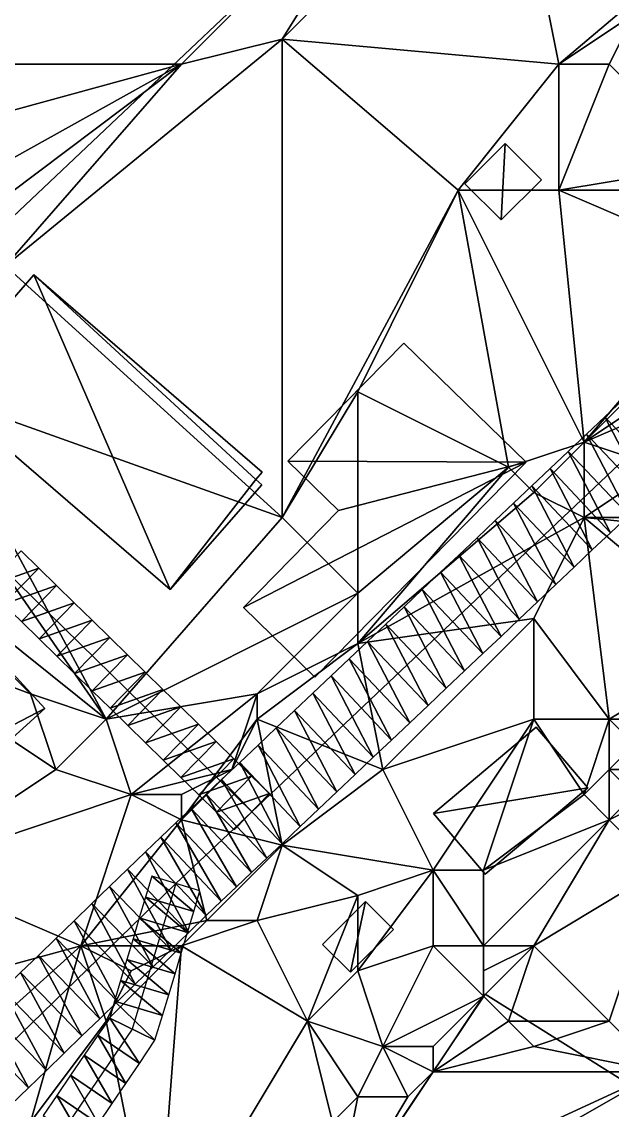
# Model space of a CAD drawing. Header units: metres. Extents: x -1103 to 901, y -902 to 905.
# Drawn here: x -632.7 to -585.8, y -181.1 to -94.6 of the extents above; entities that cross this region are included whole.
import ezdxf

# ---------------------------------------------------------------- set-up
doc = ezdxf.new("R2010")
doc.units = ezdxf.units.M
for name, color, linetype in [('OSM_BUILDING_FOOTPRINTS', 7, 'CONTINUOUS'), ('OSM_BUILDING_ROOFS', 1, 'CONTINUOUS'), ('OSM_BUILDING_WALLS', 8, 'CONTINUOUS'), ('OSM_ROAD_AXES', 2, 'CONTINUOUS'), ('OSM_ROAD_SURFACE', 9, 'CONTINUOUS'), ('OSM_TERRAIN', 3, 'CONTINUOUS'), ('OSM_WATER_SURFACE', 5, 'CONTINUOUS')]:
    doc.layers.add(name, color=color, linetype=linetype)

msp = doc.modelspace()

# ---------------------------------------------------------------- linework, layer by layer
at = {"layer": 'OSM_BUILDING_FOOTPRINTS'}
for points in [[(-650.355, -95.355, 12.25), (-634.891, -111.501, 12.25), (-612.452, -90.289, 12.25), (-610.463, -92.368, 12.25), (-603.366, -85.666, 12.25), (-605.511, -83.432, 12.25), (-582.652, -61.834, 12.25), (-597.961, -45.843, 12.25), (-650.355, -95.355, 12.25)], [(-597.485, -107.497, 11.306), (-594.28, -104.301, 11.306), (-591.395, -107.165, 11.306), (-594.6, -110.35, 11.306), (-597.485, -107.497, 11.306)], [(-639.534, -123.654, 11.744), (-631.741, -114.73, 11.744), (-613.59, -130.389, 11.744), (-614.099, -130.975, 11.744), (-613.624, -131.384, 11.744), (-620.908, -139.712, 11.744), (-639.534, -123.654, 11.744)], [(-609.401, -146.668, 11.27), (-615.083, -141.149, 11.27), (-607.511, -133.441, 11.27), (-611.557, -129.515, 11.27), (-602.338, -120.148, 11.27), (-592.6, -129.593, 11.27), (-609.401, -146.668, 11.27)], [(-646.044, -144.224, 10.77), (-648.354, -141.714, 10.77), (-642.529, -136.439, 10.77), (-630.856, -149.156, 10.77), (-634.913, -152.817, 10.77), (-635.886, -151.755, 10.77), (-637.698, -153.403, 10.77), (-637.201, -153.934, 10.77), (-640.362, -156.798, 10.77), (-649.238, -147.122, 10.77), (-646.044, -144.224, 10.77)], [(-591.814, -150.649, 10.119), (-587.713, -155.46, 10.119), (-595.86, -162.316, 10.119), (-599.961, -157.495, 10.119), (-591.814, -150.649, 10.119)], [(-608.793, -167.89, 9.732), (-605.377, -164.495, 9.732), (-603.155, -166.707, 9.732), (-606.571, -170.091, 9.732), (-608.793, -167.89, 9.732)], [(-595.871, -171.838, 5.774), (-572.227, -186.635, 5.774), (-626.289, -274.952, 5.774), (-651.779, -254.173, 5.774), (-641.069, -234.101, 5.774), (-638.67, -235.549, 5.774), (-595.871, -171.838, 5.774)]]:
    msp.add_polyline3d(points, close=True, dxfattribs=at)
at = {"layer": 'OSM_BUILDING_ROOFS'}
for points in [[(-582.652, -61.834, 43.05), (-597.961, -45.843, 43.05), (-650.355, -95.355, 43.05)], [(-605.511, -83.432, 43.05), (-582.652, -61.834, 43.05), (-650.355, -95.355, 43.05)], [(-605.511, -83.432, 43.05), (-650.355, -95.355, 43.05), (-612.452, -90.289, 43.05)], [(-650.355, -95.355, 43.05), (-634.891, -111.501, 43.05), (-612.452, -90.289, 43.05)], [(-594.28, -104.301, 16.506), (-597.485, -107.497, 16.506), (-594.6, -110.35, 16.506)], [(-594.28, -104.301, 16.506), (-594.6, -110.35, 16.506), (-591.395, -107.165, 16.506)], [(-631.741, -114.73, 16.944), (-639.534, -123.654, 16.944), (-620.908, -139.712, 16.944)], [(-614.099, -130.975, 16.944), (-613.59, -130.389, 16.944), (-631.741, -114.73, 16.944)], [(-614.099, -130.975, 16.944), (-631.741, -114.73, 16.944), (-620.908, -139.712, 16.944)], [(-592.6, -129.593, 19.67), (-602.338, -120.148, 19.67), (-611.557, -129.515, 19.67)], [(-615.083, -141.149, 19.67), (-609.401, -146.668, 19.67), (-592.6, -129.593, 19.67)], [(-592.6, -129.593, 19.67), (-607.511, -133.441, 19.67), (-615.083, -141.149, 19.67)], [(-592.6, -129.593, 19.67), (-611.557, -129.515, 19.67), (-607.511, -133.441, 19.67)], [(-620.908, -139.712, 16.944), (-613.624, -131.384, 16.944), (-614.099, -130.975, 16.944)], [(-635.886, -151.755, 22.37), (-630.856, -149.156, 22.37), (-642.529, -136.439, 22.37)], [(-635.886, -151.755, 22.37), (-634.913, -152.817, 22.37), (-630.856, -149.156, 22.37)], [(-587.713, -155.46, 15.319), (-591.814, -150.649, 15.319), (-599.961, -157.495, 15.319)], [(-587.713, -155.46, 15.319), (-599.961, -157.495, 15.319), (-595.86, -162.316, 15.319)], [(-605.377, -164.495, 19.732), (-608.793, -167.89, 19.732), (-606.571, -170.091, 19.732)], [(-605.377, -164.495, 19.732), (-606.571, -170.091, 19.732), (-603.155, -166.707, 19.732)], [(-572.227, -186.635, 10.974), (-595.871, -171.838, 10.974), (-638.67, -235.549, 10.974)]]:
    msp.add_3dface(points, dxfattribs=at)
at = {"layer": 'OSM_BUILDING_WALLS'}
for points in [[(-597.961, -45.843, 12.25), (-650.355, -95.355, 12.25), (-650.355, -95.355, 43.05)], [(-597.961, -45.843, 12.25), (-650.355, -95.355, 43.05), (-597.961, -45.843, 43.05)], [(-634.891, -111.501, 12.25), (-612.452, -90.289, 12.25), (-612.452, -90.289, 43.05)], [(-634.891, -111.501, 12.25), (-612.452, -90.289, 43.05), (-634.891, -111.501, 43.05)], [(-594.28, -104.301, 11.306), (-597.485, -107.497, 11.306), (-597.485, -107.497, 16.506)], [(-594.28, -104.301, 11.306), (-597.485, -107.497, 16.506), (-594.28, -104.301, 16.506)], [(-591.395, -107.165, 11.306), (-594.28, -104.301, 11.306), (-594.28, -104.301, 16.506)], [(-591.395, -107.165, 11.306), (-594.28, -104.301, 16.506), (-591.395, -107.165, 16.506)], [(-594.6, -110.35, 11.306), (-591.395, -107.165, 11.306), (-591.395, -107.165, 16.506)], [(-594.6, -110.35, 11.306), (-591.395, -107.165, 16.506), (-594.6, -110.35, 16.506)], [(-597.485, -107.497, 11.306), (-594.6, -110.35, 11.306), (-594.6, -110.35, 16.506)], [(-597.485, -107.497, 11.306), (-594.6, -110.35, 16.506), (-597.485, -107.497, 16.506)], [(-631.741, -114.73, 11.744), (-639.534, -123.654, 11.744), (-639.534, -123.654, 16.944)], [(-631.741, -114.73, 11.744), (-639.534, -123.654, 16.944), (-631.741, -114.73, 16.944)], [(-613.59, -130.389, 11.744), (-631.741, -114.73, 11.744), (-631.741, -114.73, 16.944)], [(-613.59, -130.389, 11.744), (-631.741, -114.73, 16.944), (-613.59, -130.389, 16.944)], [(-602.338, -120.148, 11.27), (-611.557, -129.515, 11.27), (-611.557, -129.515, 19.67)], [(-602.338, -120.148, 11.27), (-611.557, -129.515, 19.67), (-602.338, -120.148, 19.67)], [(-592.6, -129.593, 11.27), (-602.338, -120.148, 11.27), (-602.338, -120.148, 19.67)], [(-592.6, -129.593, 11.27), (-602.338, -120.148, 19.67), (-592.6, -129.593, 19.67)], [(-639.534, -123.654, 11.744), (-620.908, -139.712, 11.744), (-620.908, -139.712, 16.944)], [(-639.534, -123.654, 11.744), (-620.908, -139.712, 16.944), (-639.534, -123.654, 16.944)], [(-611.557, -129.515, 11.27), (-607.511, -133.441, 11.27), (-607.511, -133.441, 19.67)], [(-611.557, -129.515, 11.27), (-607.511, -133.441, 19.67), (-611.557, -129.515, 19.67)], [(-609.401, -146.668, 11.27), (-592.6, -129.593, 11.27), (-592.6, -129.593, 19.67)], [(-609.401, -146.668, 11.27), (-592.6, -129.593, 19.67), (-609.401, -146.668, 19.67)], [(-614.099, -130.975, 11.744), (-613.59, -130.389, 11.744), (-613.59, -130.389, 16.944)], [(-614.099, -130.975, 11.744), (-613.59, -130.389, 16.944), (-614.099, -130.975, 16.944)], [(-620.908, -139.712, 11.744), (-613.624, -131.384, 11.744), (-613.624, -131.384, 16.944)], [(-620.908, -139.712, 11.744), (-613.624, -131.384, 16.944), (-620.908, -139.712, 16.944)], [(-613.624, -131.384, 11.744), (-614.099, -130.975, 11.744), (-614.099, -130.975, 16.944)], [(-613.624, -131.384, 11.744), (-614.099, -130.975, 16.944), (-613.624, -131.384, 16.944)], [(-607.511, -133.441, 11.27), (-615.083, -141.149, 11.27), (-615.083, -141.149, 19.67)], [(-607.511, -133.441, 11.27), (-615.083, -141.149, 19.67), (-607.511, -133.441, 19.67)], [(-630.856, -149.156, 10.77), (-642.529, -136.439, 10.77), (-642.529, -136.439, 22.37)], [(-630.856, -149.156, 10.77), (-642.529, -136.439, 22.37), (-630.856, -149.156, 22.37)], [(-615.083, -141.149, 11.27), (-609.401, -146.668, 11.27), (-609.401, -146.668, 19.67)], [(-615.083, -141.149, 11.27), (-609.401, -146.668, 19.67), (-615.083, -141.149, 19.67)], [(-634.913, -152.817, 10.77), (-630.856, -149.156, 10.77), (-630.856, -149.156, 22.37)], [(-634.913, -152.817, 10.77), (-630.856, -149.156, 22.37), (-634.913, -152.817, 22.37)], [(-591.814, -150.649, 10.119), (-599.961, -157.495, 10.119), (-599.961, -157.495, 15.319)], [(-591.814, -150.649, 10.119), (-599.961, -157.495, 15.319), (-591.814, -150.649, 15.319)], [(-587.713, -155.46, 10.119), (-591.814, -150.649, 10.119), (-591.814, -150.649, 15.319)], [(-587.713, -155.46, 10.119), (-591.814, -150.649, 15.319), (-587.713, -155.46, 15.319)], [(-595.86, -162.316, 10.119), (-587.713, -155.46, 10.119), (-587.713, -155.46, 15.319)], [(-595.86, -162.316, 10.119), (-587.713, -155.46, 15.319), (-595.86, -162.316, 15.319)], [(-599.961, -157.495, 10.119), (-595.86, -162.316, 10.119), (-595.86, -162.316, 15.319)], [(-599.961, -157.495, 10.119), (-595.86, -162.316, 15.319), (-599.961, -157.495, 15.319)], [(-605.377, -164.495, 9.732), (-608.793, -167.89, 9.732), (-608.793, -167.89, 19.732)], [(-605.377, -164.495, 9.732), (-608.793, -167.89, 19.732), (-605.377, -164.495, 19.732)], [(-603.155, -166.707, 9.732), (-605.377, -164.495, 9.732), (-605.377, -164.495, 19.732)], [(-603.155, -166.707, 9.732), (-605.377, -164.495, 19.732), (-603.155, -166.707, 19.732)], [(-606.571, -170.091, 9.732), (-603.155, -166.707, 9.732), (-603.155, -166.707, 19.732)], [(-606.571, -170.091, 9.732), (-603.155, -166.707, 19.732), (-606.571, -170.091, 19.732)], [(-608.793, -167.89, 9.732), (-606.571, -170.091, 9.732), (-606.571, -170.091, 19.732)], [(-608.793, -167.89, 9.732), (-606.571, -170.091, 19.732), (-608.793, -167.89, 19.732)], [(-595.871, -171.838, 5.774), (-638.67, -235.549, 5.774), (-638.67, -235.549, 10.974)], [(-595.871, -171.838, 5.774), (-638.67, -235.549, 10.974), (-595.871, -171.838, 10.974)], [(-572.227, -186.635, 5.774), (-595.871, -171.838, 5.774), (-595.871, -171.838, 10.974)], [(-572.227, -186.635, 5.774), (-595.871, -171.838, 10.974), (-572.227, -186.635, 10.974)]]:
    msp.add_3dface(points, dxfattribs=at)
at = {"layer": 'OSM_ROAD_AXES'}
for points in [[(-695.409, -235.672, 11.147), (-620.454, -163.057, 12.954), (-614.419, -157.351, 13.238), (-570.89, -116.189, 10.758), (-535.419, -82.492, 12.654), (-529.87, -79.484, 12.674), (-493.316, -39.56, 14.48), (-451.887, -1.805, 15.322), (-428.862, 18.124, 17.338), (-402.908, 37.223, 20.81)], [(-697.588, -76.035, 19.44), (-614.419, -157.351, 13.238)], [(-620.454, -163.057, 12.954), (-623.914, -174.625, 12.072), (-630.436, -184.202, 11.437), (-646.297, -202.461, 10.625), (-667.94, -229.556, 9.431), (-679.502, -239.863, 9.468), (-678.021, -247.892, 9.695), (-669.222, -253.886, 9.477), (-667.863, -253.93, 9.424), (-665.784, -252.459, 9.32), (-660.435, -248.179, 9.245), (-653.194, -252.005, 8.949), (-650.597, -257.977, 8.786), (-648.894, -261.582, 8.94), (-647.7, -267.919, 9.143), (-649.701, -277.043, 9.339), (-667.342, -318.946, 9.094)]]:
    msp.add_polyline3d(points, dxfattribs=at)
at = {"layer": 'OSM_ROAD_SURFACE'}
for points in [[(-581.544, -131.081, 12.463), (-584.903, -124.622, 12.321), (-586.354, -125.994, 12.561)], [(-582.995, -132.453, 12.561), (-586.354, -125.994, 12.561), (-587.805, -127.366, 12.745)], [(-582.995, -132.453, 12.561), (-581.544, -131.081, 12.463), (-586.354, -125.994, 12.561)], [(-584.446, -133.825, 12.659), (-587.805, -127.366, 12.745), (-589.256, -128.739, 12.908)], [(-584.446, -133.825, 12.659), (-582.995, -132.453, 12.561), (-587.805, -127.366, 12.745)], [(-585.897, -135.197, 12.817), (-589.256, -128.739, 12.908), (-590.707, -130.111, 13.04)], [(-585.897, -135.197, 12.817), (-584.446, -133.825, 12.659), (-589.256, -128.739, 12.908)], [(-587.348, -136.569, 12.912), (-590.707, -130.111, 13.04), (-592.158, -131.483, 13.173)], [(-587.348, -136.569, 12.912), (-585.897, -135.197, 12.817), (-590.707, -130.111, 13.04)], [(-588.799, -137.941, 13.012), (-592.158, -131.483, 13.173), (-593.608, -132.855, 13.2)], [(-588.799, -137.941, 13.012), (-587.348, -136.569, 12.912), (-592.158, -131.483, 13.173)], [(-590.25, -139.313, 13.112), (-593.608, -132.855, 13.2), (-595.059, -134.227, 13.213)], [(-590.25, -139.313, 13.112), (-588.799, -137.941, 13.012), (-593.608, -132.855, 13.2)], [(-591.701, -140.685, 13.176), (-595.059, -134.227, 13.213), (-596.51, -135.599, 13.225)], [(-591.701, -140.685, 13.176), (-590.25, -139.313, 13.112), (-595.059, -134.227, 13.213)], [(-593.152, -142.057, 13.197), (-596.51, -135.599, 13.225), (-597.961, -136.971, 13.238)], [(-593.152, -142.057, 13.197), (-591.701, -140.685, 13.176), (-596.51, -135.599, 13.225)], [(-635.552, -139.486, 13.43), (-631.346, -138.004, 13.861), (-632.756, -136.626, 13.852)], [(-594.603, -143.429, 13.2), (-597.961, -136.971, 13.238), (-599.412, -138.343, 13.25)], [(-594.603, -143.429, 13.2), (-593.152, -142.057, 13.197), (-597.961, -136.971, 13.238)], [(-635.552, -139.486, 13.43), (-634.143, -140.864, 13.501), (-631.346, -138.004, 13.861)], [(-634.143, -140.864, 13.501), (-629.937, -139.382, 13.87), (-631.346, -138.004, 13.861)], [(-596.054, -144.801, 13.2), (-599.412, -138.343, 13.25), (-600.863, -139.715, 13.277)], [(-596.054, -144.801, 13.2), (-594.603, -143.429, 13.2), (-599.412, -138.343, 13.25)], [(-634.143, -140.864, 13.501), (-632.733, -142.242, 13.573), (-629.937, -139.382, 13.87)], [(-632.733, -142.242, 13.573), (-628.527, -140.76, 13.879), (-629.937, -139.382, 13.87)], [(-597.505, -146.173, 13.2), (-600.863, -139.715, 13.277), (-602.314, -141.087, 13.305)], [(-597.505, -146.173, 13.2), (-596.054, -144.801, 13.2), (-600.863, -139.715, 13.277)], [(-632.733, -142.242, 13.573), (-631.323, -143.62, 13.645), (-628.527, -140.76, 13.879)], [(-631.323, -143.62, 13.645), (-627.117, -142.139, 13.888), (-628.527, -140.76, 13.879)], [(-598.956, -147.545, 13.201), (-602.314, -141.087, 13.305), (-603.765, -142.459, 13.333)], [(-598.956, -147.545, 13.201), (-597.505, -146.173, 13.2), (-602.314, -141.087, 13.305)], [(-631.323, -143.62, 13.645), (-629.914, -144.999, 13.717), (-627.117, -142.139, 13.888)], [(-629.914, -144.999, 13.717), (-625.708, -143.517, 13.898), (-627.117, -142.139, 13.888)], [(-600.407, -148.917, 13.201), (-603.765, -142.459, 13.333), (-605.216, -143.831, 13.358)], [(-600.407, -148.917, 13.201), (-598.956, -147.545, 13.201), (-603.765, -142.459, 13.333)], [(-629.914, -144.999, 13.717), (-628.504, -146.377, 13.79), (-625.708, -143.517, 13.898)], [(-628.504, -146.377, 13.79), (-624.298, -144.895, 13.907), (-625.708, -143.517, 13.898)], [(-601.858, -150.289, 13.201), (-605.216, -143.831, 13.358), (-606.667, -145.203, 13.366)], [(-601.858, -150.289, 13.201), (-600.407, -148.917, 13.201), (-605.216, -143.831, 13.358)], [(-628.504, -146.377, 13.79), (-627.095, -147.755, 13.903), (-624.298, -144.895, 13.907)], [(-627.095, -147.755, 13.903), (-622.889, -146.273, 13.916), (-624.298, -144.895, 13.907)], [(-603.309, -151.662, 13.201), (-606.667, -145.203, 13.366), (-608.118, -146.575, 13.378)], [(-603.309, -151.662, 13.201), (-601.858, -150.289, 13.201), (-606.667, -145.203, 13.366)], [(-627.095, -147.755, 13.903), (-625.685, -149.133, 13.912), (-622.889, -146.273, 13.916)], [(-625.685, -149.133, 13.912), (-621.479, -147.651, 13.864), (-622.889, -146.273, 13.916)], [(-604.76, -153.034, 13.206), (-608.118, -146.575, 13.378), (-609.569, -147.948, 13.39)], [(-604.76, -153.034, 13.206), (-603.309, -151.662, 13.201), (-608.118, -146.575, 13.378)], [(-625.685, -149.133, 13.912), (-624.275, -150.512, 13.877), (-621.479, -147.651, 13.864)], [(-624.275, -150.512, 13.877), (-620.069, -149.03, 13.798), (-621.479, -147.651, 13.864)], [(-606.211, -154.406, 13.217), (-609.569, -147.948, 13.39), (-611.02, -149.32, 13.403)], [(-606.211, -154.406, 13.217), (-604.76, -153.034, 13.206), (-609.569, -147.948, 13.39)], [(-624.275, -150.512, 13.877), (-622.866, -151.89, 13.846), (-620.069, -149.03, 13.798)], [(-622.866, -151.89, 13.846), (-618.66, -150.408, 13.766), (-620.069, -149.03, 13.798)], [(-607.662, -155.778, 13.228), (-611.02, -149.32, 13.403), (-612.471, -150.692, 13.415)], [(-607.662, -155.778, 13.228), (-606.211, -154.406, 13.217), (-611.02, -149.32, 13.403)], [(-622.866, -151.89, 13.846), (-621.456, -153.268, 13.814), (-618.66, -150.408, 13.766)], [(-621.456, -153.268, 13.814), (-617.25, -151.786, 13.728), (-618.66, -150.408, 13.766)], [(-609.112, -157.15, 13.239), (-612.471, -150.692, 13.415), (-613.922, -152.064, 13.414)], [(-609.112, -157.15, 13.239), (-607.662, -155.778, 13.228), (-612.471, -150.692, 13.415)], [(-621.456, -153.268, 13.814), (-620.046, -154.646, 13.773), (-617.25, -151.786, 13.728)], [(-620.046, -154.646, 13.773), (-615.84, -153.164, 13.544), (-617.25, -151.786, 13.728)], [(-610.563, -158.522, 13.25), (-613.922, -152.064, 13.414), (-615.373, -153.436, 13.365)], [(-610.563, -158.522, 13.25), (-609.112, -157.15, 13.239), (-613.922, -152.064, 13.414)], [(-620.046, -154.646, 13.773), (-618.637, -156.024, 13.523), (-615.84, -153.164, 13.544)], [(-618.637, -156.024, 13.523), (-614.431, -154.543, 13.352), (-615.84, -153.164, 13.544)], [(-612.014, -159.894, 13.261), (-615.373, -153.436, 13.365), (-616.824, -154.808, 13.586)], [(-612.014, -159.894, 13.261), (-610.563, -158.522, 13.25), (-615.373, -153.436, 13.365)], [(-618.637, -156.024, 13.523), (-617.227, -157.403, 13.252), (-614.431, -154.543, 13.352)], [(-617.227, -157.403, 13.252), (-613.021, -155.921, 13.339), (-614.431, -154.543, 13.352)], [(-613.222, -161.035, 13.219), (-616.824, -154.808, 13.586), (-618.031, -155.949, 13.459)], [(-613.222, -161.035, 13.219), (-612.014, -159.894, 13.261), (-616.824, -154.808, 13.586)], [(-614.429, -162.177, 13.177), (-618.031, -155.949, 13.459), (-619.238, -157.09, 13.332)], [(-614.429, -162.177, 13.177), (-613.222, -161.035, 13.219), (-618.031, -155.949, 13.459)], [(-617.227, -157.403, 13.252), (-615.817, -158.781, 13.238), (-613.021, -155.921, 13.339)], [(-615.636, -163.318, 13.134), (-619.238, -157.09, 13.332), (-620.445, -158.232, 13.208)], [(-615.636, -163.318, 13.134), (-614.429, -162.177, 13.177), (-619.238, -157.09, 13.332)], [(-616.843, -164.459, 13.092), (-620.445, -158.232, 13.208), (-621.652, -159.373, 13.143)], [(-616.843, -164.459, 13.092), (-615.636, -163.318, 13.134), (-620.445, -158.232, 13.208)], [(-618.033, -165.585, 13.05), (-621.652, -159.373, 13.143), (-622.876, -160.53, 13.078)], [(-618.033, -165.585, 13.05), (-616.843, -164.459, 13.092), (-621.652, -159.373, 13.143)], [(-619.433, -166.941, 12.865), (-622.876, -160.53, 13.078), (-624.304, -161.914, 12.997)], [(-619.433, -166.941, 12.865), (-618.033, -165.585, 13.05), (-622.876, -160.53, 13.078)], [(-620.848, -168.311, 12.692), (-624.304, -161.914, 12.997), (-625.718, -163.284, 12.917)], [(-620.848, -168.311, 12.692), (-619.433, -166.941, 12.865), (-624.304, -161.914, 12.997)], [(-622.371, -162.484, 12.916), (-622.865, -164.137, 12.832), (-619.033, -165.283, 13.008)], [(-622.371, -162.484, 12.916), (-619.033, -165.283, 13.008), (-618.538, -163.63, 13.09)], [(-622.262, -169.681, 12.582), (-625.718, -163.284, 12.917), (-627.132, -164.654, 12.808)], [(-622.262, -169.681, 12.582), (-620.848, -168.311, 12.692), (-625.718, -163.284, 12.917)], [(-622.865, -164.137, 12.832), (-623.359, -165.789, 12.747), (-619.527, -166.936, 12.862)], [(-622.865, -164.137, 12.832), (-619.527, -166.936, 12.862), (-619.033, -165.283, 13.008)], [(-623.676, -171.052, 12.445), (-627.132, -164.654, 12.808), (-628.547, -166.024, 12.621)], [(-623.676, -171.052, 12.445), (-622.262, -169.681, 12.582), (-627.132, -164.654, 12.808)], [(-623.359, -165.789, 12.747), (-623.853, -167.442, 12.637), (-620.021, -168.588, 12.662)], [(-623.359, -165.789, 12.747), (-620.021, -168.588, 12.662), (-619.527, -166.936, 12.862)], [(-625.09, -172.422, 12.308), (-628.547, -166.024, 12.621), (-629.961, -167.394, 12.447)], [(-625.09, -172.422, 12.308), (-623.676, -171.052, 12.445), (-628.547, -166.024, 12.621)], [(-626.504, -173.792, 12.099), (-629.961, -167.394, 12.447), (-631.375, -168.764, 12.369)], [(-626.504, -173.792, 12.099), (-625.09, -172.422, 12.308), (-629.961, -167.394, 12.447)], [(-623.853, -167.442, 12.637), (-624.348, -169.094, 12.606), (-620.515, -170.241, 12.537)], [(-623.853, -167.442, 12.637), (-620.515, -170.241, 12.537), (-620.021, -168.588, 12.662)], [(-627.919, -175.162, 12.016), (-631.375, -168.764, 12.369), (-632.789, -170.134, 12.3)], [(-627.919, -175.162, 12.016), (-626.504, -173.792, 12.099), (-631.375, -168.764, 12.369)], [(-624.348, -169.094, 12.606), (-624.842, -170.747, 12.51), (-621.009, -171.893, 12.409)], [(-624.348, -169.094, 12.606), (-621.009, -171.893, 12.409), (-620.515, -170.241, 12.537)], [(-629.333, -176.532, 11.934), (-632.789, -170.134, 12.3), (-634.204, -171.504, 12.231)], [(-629.333, -176.532, 11.934), (-627.919, -175.162, 12.016), (-632.789, -170.134, 12.3)], [(-624.842, -170.747, 12.51), (-625.336, -172.4, 12.307), (-621.504, -173.546, 12.28)], [(-624.842, -170.747, 12.51), (-621.504, -173.546, 12.28), (-621.009, -171.893, 12.409)], [(-630.747, -177.902, 11.852), (-634.204, -171.504, 12.231), (-635.618, -172.874, 12.163)], [(-630.747, -177.902, 11.852), (-629.333, -176.532, 11.934), (-634.204, -171.504, 12.231)], [(-632.161, -179.272, 11.781), (-635.618, -172.874, 12.163), (-637.032, -174.244, 12.095)], [(-632.161, -179.272, 11.781), (-630.747, -177.902, 11.852), (-635.618, -172.874, 12.163)], [(-625.336, -172.4, 12.307), (-625.712, -173.75, 12.117), (-622.116, -175.5, 12.127)], [(-625.336, -172.4, 12.307), (-622.116, -175.5, 12.127), (-621.504, -173.546, 12.28)], [(-633.576, -180.642, 11.712), (-632.161, -179.272, 11.781), (-637.032, -174.244, 12.095)], [(-625.712, -173.75, 12.117), (-626.654, -175.096, 12.025), (-623.348, -177.347, 11.96)], [(-625.712, -173.75, 12.117), (-623.348, -177.347, 11.96), (-622.116, -175.5, 12.127)], [(-626.654, -175.096, 12.025), (-627.741, -176.692, 11.931), (-624.435, -178.943, 11.814)], [(-626.654, -175.096, 12.025), (-624.435, -178.943, 11.814), (-623.348, -177.347, 11.96)], [(-627.741, -176.692, 11.931), (-628.828, -178.288, 11.837), (-625.522, -180.539, 11.699)], [(-627.741, -176.692, 11.931), (-625.522, -180.539, 11.699), (-624.435, -178.943, 11.814)], [(-628.828, -178.288, 11.837), (-629.915, -179.884, 11.744), (-626.609, -182.136, 11.605)], [(-628.828, -178.288, 11.837), (-626.609, -182.136, 11.605), (-625.522, -180.539, 11.699)], [(-629.915, -179.884, 11.744), (-631.002, -181.48, 11.65), (-627.696, -183.732, 11.511)], [(-629.915, -179.884, 11.744), (-627.696, -183.732, 11.511), (-626.609, -182.136, 11.605)]]:
    msp.add_3dface(points, dxfattribs=at)
at = {"layer": 'OSM_TERRAIN'}
for points in [[(-648, -98, 14.431), (-616, -64, 14.478), (-632, -74, 15.026)], [(-648, -98, 14.431), (-602, -80, 14.478), (-616, -64, 14.478)], [(-640, -84, 14.752), (-648, -98, 14.431), (-632, -74, 15.026)], [(-590, -98, 13.233), (-564, -76, 14.081), (-594, -78, 15.032)], [(-590, -98, 13.233), (-584, -94, 13.279), (-564, -76, 14.081)], [(-612, -96, 14.145), (-590, -98, 13.233), (-594, -78, 15.032)], [(-612, -96, 14.145), (-594, -78, 15.032), (-602, -80, 14.478)], [(-620, -98, 14.43), (-602, -80, 14.478), (-648, -98, 14.431)], [(-620, -98, 14.43), (-612, -96, 14.145), (-602, -80, 14.478)], [(-590, -98, 13.233), (-586, -98, 12.646), (-584, -94, 13.279)], [(-578, -106, 11.973), (-584, -94, 13.279), (-586, -98, 12.646)], [(-612, -134, 13.88), (-612, -96, 14.145), (-634, -114, 13.822)], [(-634, -114, 13.822), (-612, -96, 14.145), (-620, -98, 14.43)], [(-612, -134, 13.88), (-598, -108, 13.375), (-612, -96, 14.145)], [(-598, -108, 13.375), (-590, -98, 13.233), (-612, -96, 14.145)], [(-642, -104, 14.478), (-620, -98, 14.43), (-648, -98, 14.431)], [(-638, -108, 14.478), (-620, -98, 14.43), (-642, -104, 14.478)], [(-638, -108, 14.478), (-636, -110, 14.478), (-620, -98, 14.43)], [(-636, -110, 14.478), (-634, -114, 13.822), (-620, -98, 14.43)], [(-598, -108, 13.375), (-590, -108, 13.237), (-590, -98, 13.233)], [(-590, -108, 13.237), (-586, -98, 12.646), (-590, -98, 13.233)], [(-590, -108, 13.237), (-578, -106, 11.973), (-586, -98, 12.646)], [(-590, -108, 13.237), (-576, -108, 11.52), (-578, -106, 11.973)], [(-612, -134, 13.88), (-606, -124, 13.642), (-598, -108, 13.375)], [(-606, -124, 13.642), (-594, -130, 13.499), (-598, -108, 13.375)], [(-598, -108, 13.375), (-594, -130, 13.499), (-588, -128, 12.714)], [(-588, -128, 12.714), (-590, -108, 13.237), (-598, -108, 13.375)], [(-588, -128, 12.714), (-576, -114, 11.227), (-590, -108, 13.237)], [(-590, -108, 13.237), (-576, -114, 11.227), (-576, -108, 11.52)], [(-640, -124, 13.74), (-612, -134, 13.88), (-634, -114, 13.822)], [(-588, -128, 12.714), (-582, -122, 11.719), (-576, -114, 11.227)], [(-582, -130, 12.546), (-574, -122, 11.253), (-588, -128, 12.714)], [(-588, -128, 12.714), (-574, -122, 11.253), (-582, -124, 12.152)], [(-588, -128, 12.714), (-582, -124, 12.152), (-582, -122, 11.719)], [(-626, -150, 13.863), (-644, -124, 12.974), (-646, -134, 12.83)], [(-644, -124, 12.974), (-626, -150, 13.863), (-640, -124, 13.74)], [(-626, -150, 13.863), (-612, -134, 13.88), (-640, -124, 13.74)], [(-612, -134, 13.88), (-606, -140, 13.642), (-606, -124, 13.642)], [(-606, -140, 13.642), (-594, -130, 13.499), (-606, -124, 13.642)], [(-592, -132, 13.065), (-588, -128, 12.714), (-594, -130, 13.499)], [(-592, -132, 13.065), (-588, -134, 13.065), (-588, -128, 12.714)], [(-588, -134, 13.065), (-582, -130, 12.546), (-588, -128, 12.714)], [(-606, -144, 13.319), (-594, -130, 13.499), (-606, -140, 13.642)], [(-606, -144, 13.319), (-592, -132, 13.065), (-594, -130, 13.499)], [(-588, -134, 13.065), (-580, -134, 12.012), (-582, -130, 12.546)], [(-606, -144, 13.319), (-588, -134, 13.065), (-592, -132, 13.065)], [(-648, -142, 13.039), (-632, -148, 13.039), (-646, -134, 12.83)], [(-632, -148, 13.039), (-626, -150, 13.863), (-646, -134, 12.83)], [(-626, -150, 13.863), (-606, -140, 13.642), (-612, -134, 13.88)], [(-606, -144, 13.319), (-592, -142, 13.132), (-588, -134, 13.065)], [(-586, -150, 12.032), (-588, -134, 13.065), (-592, -142, 13.132)], [(-586, -150, 12.032), (-576, -144, 11.189), (-588, -134, 13.065)], [(-576, -144, 11.189), (-568, -136, 10.747), (-588, -134, 13.065)], [(-588, -134, 13.065), (-568, -136, 10.747), (-580, -134, 12.012)], [(-614, -148, 13.63), (-606, -140, 13.642), (-626, -150, 13.863)], [(-614, -148, 13.63), (-606, -144, 13.319), (-606, -140, 13.642)], [(-642, -162, 12.711), (-630, -154, 13.675), (-648, -142, 13.039)], [(-630, -154, 13.675), (-632, -148, 13.039), (-648, -142, 13.039)], [(-604, -154, 13.124), (-592, -142, 13.132), (-606, -144, 13.319)], [(-604, -154, 13.124), (-592, -150, 12.26), (-592, -142, 13.132)], [(-592, -150, 12.26), (-586, -150, 12.032), (-592, -142, 13.132)], [(-604, -154, 13.124), (-606, -144, 13.319), (-614, -150, 13.41)], [(-614, -150, 13.41), (-606, -144, 13.319), (-614, -148, 13.63)], [(-582, -150, 11.255), (-576, -144, 11.189), (-586, -150, 12.032)], [(-630, -154, 13.675), (-626, -150, 13.863), (-632, -148, 13.039)], [(-624, -156, 13.807), (-614, -148, 13.63), (-626, -150, 13.863)], [(-616, -154, 13.63), (-614, -148, 13.63), (-624, -156, 13.807)], [(-616, -154, 13.63), (-614, -150, 13.41), (-614, -148, 13.63)], [(-624, -156, 13.807), (-626, -150, 13.863), (-630, -154, 13.675)], [(-620, -158, 13.153), (-614, -150, 13.41), (-616, -154, 13.63)], [(-620, -158, 13.153), (-612, -160, 13.209), (-614, -150, 13.41)], [(-612, -160, 13.209), (-604, -154, 13.124), (-614, -150, 13.41)], [(-600, -162, 11.942), (-592, -150, 12.26), (-604, -154, 13.124)], [(-600, -162, 11.942), (-596, -162, 12.212), (-592, -150, 12.26)], [(-596, -162, 12.212), (-588, -156, 12.188), (-592, -150, 12.26)], [(-588, -156, 12.188), (-586, -150, 12.032), (-592, -150, 12.26)], [(-588, -156, 12.188), (-586, -154, 11.797), (-586, -150, 12.032)], [(-586, -154, 11.797), (-584, -152, 11.266), (-586, -150, 12.032)], [(-584, -152, 11.266), (-582, -150, 11.255), (-586, -150, 12.032)], [(-586, -154, 11.797), (-584, -154, 10.103), (-584, -152, 11.266)], [(-642, -162, 12.711), (-624, -156, 13.807), (-630, -154, 13.675)], [(-624, -156, 13.807), (-620, -156, 13.667), (-616, -154, 13.63)], [(-620, -156, 13.667), (-620, -158, 13.153), (-616, -154, 13.63)], [(-612, -160, 13.209), (-600, -162, 11.942), (-604, -154, 13.124)], [(-586, -158, 11.568), (-586, -154, 11.797), (-588, -156, 12.188)], [(-586, -158, 11.568), (-584, -156, 9.756), (-586, -154, 11.797)], [(-584, -156, 9.756), (-584, -154, 10.103), (-586, -154, 11.797)], [(-642, -162, 12.711), (-628, -168, 12.361), (-624, -156, 13.807)], [(-620, -158, 13.153), (-624, -156, 13.807), (-628, -168, 12.361)], [(-620, -158, 13.153), (-620, -156, 13.667), (-624, -156, 13.807)], [(-596, -162, 12.212), (-586, -158, 11.568), (-588, -156, 12.188)], [(-582, -162, 10.327), (-582, -156, 8.679), (-586, -158, 11.568)], [(-586, -158, 11.568), (-582, -156, 8.679), (-584, -156, 9.756)], [(-628, -168, 12.361), (-618, -166, 12.991), (-620, -158, 13.153)], [(-618, -166, 12.991), (-612, -160, 13.209), (-620, -158, 13.153)], [(-592, -168, 10.398), (-586, -158, 11.568), (-596, -168, 10.64)], [(-596, -168, 10.64), (-586, -158, 11.568), (-596, -162, 12.212)], [(-592, -168, 10.398), (-582, -162, 10.327), (-586, -158, 11.568)], [(-618, -166, 12.991), (-614, -166, 12.305), (-612, -160, 13.209)], [(-606, -164, 11.847), (-612, -160, 13.209), (-614, -166, 12.305)], [(-606, -164, 11.847), (-600, -162, 11.942), (-612, -160, 13.209)], [(-650, -174, 12.033), (-628, -168, 12.361), (-642, -162, 12.711)], [(-606, -170, 11.764), (-600, -162, 11.942), (-606, -164, 11.847)], [(-606, -170, 11.764), (-600, -168, 11.189), (-600, -162, 11.942)], [(-600, -168, 11.189), (-596, -168, 10.64), (-600, -162, 11.942)], [(-600, -162, 11.942), (-596, -168, 10.64), (-596, -162, 12.212)], [(-592, -168, 10.398), (-586, -174, 8.824), (-582, -162, 10.327)], [(-586, -174, 8.824), (-582, -178, 8.151), (-582, -162, 10.327)], [(-610, -174, 11.255), (-606, -164, 11.847), (-614, -166, 12.305)], [(-610, -174, 11.255), (-606, -170, 11.764), (-606, -164, 11.847)], [(-620, -168, 12.656), (-618, -166, 12.991), (-628, -168, 12.361)], [(-620, -168, 12.656), (-610, -174, 11.255), (-614, -166, 12.305)], [(-620, -168, 12.656), (-614, -166, 12.305), (-618, -166, 12.991)], [(-648, -186, 11.46), (-628, -168, 12.361), (-650, -174, 12.033)], [(-648, -186, 11.46), (-632, -182, 11.57), (-628, -168, 12.361)], [(-632, -182, 11.57), (-626, -174, 12.04), (-628, -168, 12.361)], [(-626, -174, 12.04), (-624, -170, 12.619), (-628, -168, 12.361)], [(-624, -170, 12.619), (-620, -168, 12.656), (-628, -168, 12.361)], [(-622, -194, 10.84), (-620, -168, 12.656), (-626, -174, 12.04)], [(-626, -174, 12.04), (-620, -168, 12.656), (-624, -170, 12.619)], [(-622, -194, 10.84), (-610, -174, 11.255), (-620, -168, 12.656)], [(-606, -170, 11.764), (-604, -176, 10.604), (-600, -168, 11.189)], [(-604, -176, 10.604), (-596, -172, 8.233), (-600, -168, 11.189)], [(-596, -172, 8.233), (-596, -168, 10.64), (-600, -168, 11.189)], [(-594, -174, 8.224), (-592, -168, 10.398), (-596, -172, 8.233)], [(-596, -172, 8.233), (-592, -168, 10.398), (-596, -170, 9.256)], [(-596, -172, 8.233), (-596, -170, 9.256), (-596, -168, 10.64)], [(-596, -170, 9.256), (-592, -168, 10.398), (-596, -168, 10.64)], [(-594, -174, 8.224), (-586, -174, 8.824), (-592, -168, 10.398)], [(-604, -176, 10.604), (-606, -170, 11.764), (-610, -174, 11.255)], [(-600, -176, 8.769), (-596, -172, 8.233), (-604, -176, 10.604)], [(-600, -178, 8.224), (-596, -172, 8.233), (-600, -176, 8.769)], [(-600, -178, 8.224), (-594, -174, 8.224), (-596, -172, 8.233)], [(-632, -182, 11.57), (-622, -194, 10.84), (-626, -174, 12.04)], [(-622, -194, 10.84), (-608, -182, 10.619), (-610, -174, 11.255)], [(-608, -182, 10.619), (-606, -180, 10.453), (-610, -174, 11.255)], [(-610, -174, 11.255), (-606, -180, 10.453), (-604, -176, 10.604)], [(-600, -178, 8.224), (-592, -176, 8.224), (-594, -174, 8.224)], [(-592, -176, 8.224), (-586, -174, 8.824), (-594, -174, 8.224)], [(-592, -176, 8.224), (-582, -178, 8.151), (-586, -174, 8.824)], [(-602, -180, 8.481), (-604, -176, 10.604), (-606, -180, 10.453)], [(-602, -180, 8.481), (-600, -178, 8.224), (-604, -176, 10.604)], [(-600, -178, 8.224), (-600, -176, 8.769), (-604, -176, 10.604)], [(-582, -178, 8.151), (-592, -176, 8.224), (-600, -178, 8.224)], [(-608, -190, 8.224), (-610, -194, 8.224), (-582, -178, 8.151)], [(-610, -194, 8.224), (-574, -186, 8.224), (-582, -178, 8.151)], [(-608, -190, 8.224), (-600, -178, 8.224), (-602, -180, 8.481)], [(-608, -190, 8.224), (-582, -178, 8.151), (-600, -178, 8.224)], [(-608, -182, 10.619), (-608, -190, 8.224), (-606, -180, 10.453)], [(-606, -180, 10.453), (-608, -190, 8.224), (-602, -180, 8.481)]]:
    msp.add_3dface(points, dxfattribs=at)
at = {"layer": 'OSM_WATER_SURFACE'}
for points in [[(476.481, -23.237, 1), (-600.103, -286.664, 1), (-645.411, -361.213, 1)], [(476.481, -23.237, 1), (-645.411, -361.213, 1), (-630.034, -494.949, 1)], [(476.481, -23.237, 1), (-630.034, -494.949, 1), (-626.574, -520.152, 1)], [(476.481, -23.237, 1), (-626.574, -520.152, 1), (-605.846, -699.142, 1)], [(476.481, -23.237, 1), (-605.846, -699.142, 1), (-601.502, -736.599, 1)], [(476.481, -23.237, 1), (-601.502, -736.599, 1), (-581.526, -893.835, 1)], [(476.481, -23.237, 1), (-595.505, -279.099, 1), (-600.103, -286.664, 1)], [(476.481, -23.237, 1), (-541.973, -191.014, 1), (-595.505, -279.099, 1)]]:
    msp.add_3dface(points, dxfattribs=at)

doc.saveas('drawing.dxf')
